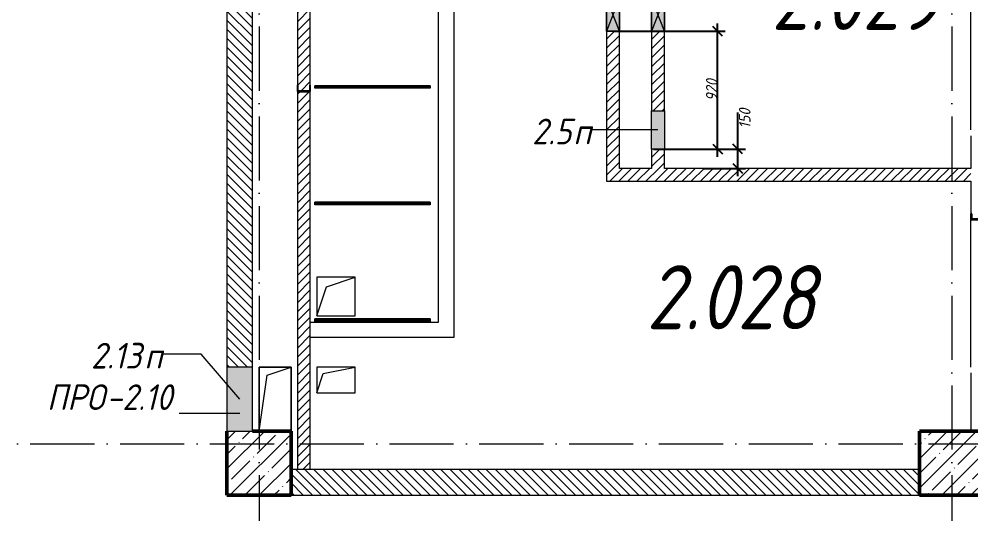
# Model space of a CAD drawing. Header units: millimetres. Extents: x -401725 to 250493, y 305116 to 802890.
# Drawn here: x 60220 to 67641, y 367689 to 371551 of the extents above; entities that cross this region are included whole.
import ezdxf

# ---------------------------------------------------------------- set-up
doc = ezdxf.new("R2010")
doc.units = ezdxf.units.MM
doc.linetypes.add('50_200_ШТРИХ_1Т_ш5_п1_п1_', pattern=[700, 500, -100, 0, -100])
for name, color, linetype, lineweight in [('A-____-____-DIMS', 7, 'Continuous', 9), ('A-DETL-GENF-OTLN', 7, 'Continuous', 9), ('A-FLOR-____-OTLN', 7, 'Continuous', 9), ('A-GENM-____-IDEN', 7, 'Continuous', 9), ('A-GENM-____-MCUT', 7, 'Continuous', 25), ('A-GENM-____-OTLN', 7, 'Continuous', 9), ('A-GENM-____-OTLN-1', 7, 'Continuous', 25), ('A-GLAZ-____-IDEN', 7, 'Continuous', 9), ('A-GLAZ-____-OTLN', 7, 'Continuous', 9), ('A-WALL-____-MCUT', 7, 'Continuous', 13), ('A-WALL-____-OTLN', 7, 'Continuous', 9), ('A-WALL-____-PATT-1', 7, 'Continuous', 9), ('A-WALL-FNSH-MCUT-1', 7, 'Continuous', 9), ('I-WALL-____-OTLN', 7, 'Continuous', 9), ('S-COLS-____-MCUT', 7, 'Continuous', 50), ('S-COLS-____-OTLN', 7, 'Continuous', 9), ('S-GRID-____-OTLN-1', 7, '50_200_ШТРИХ_1Т_ш5_п1_п1_', 9), ('Марки помещений', 7, 'Continuous', 9)]:
    doc.layers.add(name, color=color, linetype=linetype, lineweight=lineweight)
doc.styles.add('ISOCPEUR_I_11', font='isocpeui.ttf', dxfattribs={"width": 0.9, "height": 200})
doc.styles.add('ISOCPEUR_I_2', font='isocpeui.ttf', dxfattribs={"width": 0.85, "height": 2.3})
doc.styles.add('ISOCPEUR_I_7', font='isocpeui.ttf', dxfattribs={"width": 0.9, "height": 90})
doc.dimstyles.new('ISO-1_8_0_9К_СРЕДНИЙ_Кладочные_1', dxfattribs={"dimscale": 304.8, "dimtxt": 89.638306, "dimasz": 0.246063, "dimexe": 0.19685, "dimexo": 0, "dimgap": 0, "dimtad": 1, "dimdec": 3, "dimrnd": 0.001, "dimdsep": 46, "dimtxsty": 'ISOCPEUR_I_7', "dimblk1": 'OBLIQUE', "dimblk2": 'OBLIQUE', "dimsah": 1, "dimcen": 0.09, "dimdle": 0.19685, "dimazin": 0, "dimtfac": 1, "dimtdec": 4, "dimtix": 1, "dimtmove": 0, "dimatfit": 3, "dimfxl": 1, "dimtvp": 1, "dimtolj": 1, "dimtzin": 0, "dimarcsym": 2})
doc.dimstyles.new('ISO-1_8_0_9К_СРЕДНИЙ_Кладочные_2', dxfattribs={"dimscale": 304.8, "dimtxt": 89.638306, "dimasz": 0.246063, "dimexe": 0.19685, "dimexo": 0, "dimgap": 0, "dimtad": 1, "dimdec": 3, "dimrnd": 0.001, "dimdsep": 46, "dimtxsty": 'ISOCPEUR_I_7', "dimblk1": 'OBLIQUE', "dimblk2": 'OBLIQUE', "dimsah": 1, "dimcen": 0.09, "dimdle": 0.19685, "dimazin": 0, "dimtfac": 1, "dimtdec": 4, "dimtix": 1, "dimtmove": 1, "dimatfit": 3, "dimfxl": 1, "dimtvp": 1, "dimtolj": 1, "dimtzin": 0, "dimarcsym": 2})
pattern_1 = [(135, (-15659.08, 321904.697), (-35.35534, -35.35534), [])]
pattern_2 = [(45, (-15659.08, 321904.697), (-35.35534, 35.35534), [])]

# ---------------------------------------------------------------- blocks, each defined once
blk = doc.blocks.new('BSC_Колонна _Прямоугольная - 500х500-V54-АР1_План отверстий 2 этажа в осях 1-64_Ю-ЯЯ')
at = {"layer": 'S-COLS-____-OTLN'}
h = blk.add_hatch(dxfattribs=at)
h.set_pattern_fill('FP_64', color=256, style=0, pattern_type=2)
h.set_pattern_definition([(45, (-83150, -46181.04), (-114.04925, 114.04925), []), (45, (-83035.95, -46181.04), (-114.04925, 114.04925), [201.613, -40.323, 3.353, -36.97])])
h.paths.add_polyline_path([(-250, -250), (250, -250), (250, 250), (-250, 250)], flags=0)
at = {"layer": 'S-COLS-____-MCUT'}
for p, q in [((250, 250), (-250, 250)), ((-250, 250), (-250, -250)), ((250, -250), (250, 250)), ((-250, -250), (250, -250))]:
    blk.add_line(p, q, dxfattribs=at)
blk = doc.blocks.new('BSC_Колонна _Прямоугольная - 500х500-V114-АР1_План отверстий 2 этажа в осях 1-64_Ю-ЯЯ')
at = {"layer": 'S-COLS-____-OTLN'}
h = blk.add_hatch(dxfattribs=at)
h.set_pattern_fill('FP_127', color=256, style=0, pattern_type=2)
h.set_pattern_definition([(45, (-77750, -46181.04), (-114.04925, 114.04925), []), (45, (-77635.95, -46181.04), (-114.04925, 114.04925), [201.613, -40.323, 3.353, -36.97])])
h.paths.add_polyline_path([(-250, -250), (250, -250), (250, 250), (-250, 250)], flags=0)
at = {"layer": 'S-COLS-____-MCUT'}
for p, q in [((-250, 250), (-250, -250)), ((250, 250), (-50, 250)), ((250, -250), (250, 250)), ((-250, -250), (250, -250))]:
    blk.add_line(p, q, dxfattribs=at)
blk = doc.blocks.new('154_Стойка_СКБ_Швеллер - СМ-2180_100-28278414-АР1_План отверстий 2 этажа в осях 1-64_Ю-ЯЯ')
at = {"layer": 'A-GENM-____-MCUT'}
for p, q in [((171, 50), (125, 50)), ((125, 50), (125, -50)), ((129.5, 42.4), (171, 42.4)), ((129.5, -42.4), (129.5, 42.4)), ((171, 42.4), (171, 50)), ((125, -50), (171, -50)), ((171, -42.4), (129.5, -42.4)), ((171, -50), (171, -42.4))]:
    blk.add_line(p, q, dxfattribs=at)
blk = doc.blocks.new('154_Фахверк_СКБ_Швеллер - Тип_100_3960-28331862-АР1_План отверстий 2 этажа в осях 1-64_Ю-ЯЯ')
at = {"layer": 'A-GENM-____-MCUT'}
for p, q in [((175, 50), (125, 50)), ((125, 50), (125, -50)), ((128, 47), (175, 47)), ((128, -47), (128, 47)), ((175, 47), (175, 50)), ((125, -50), (175, -50)), ((175, -47), (128, -47)), ((175, -50), (175, -47))]:
    blk.add_line(p, q, dxfattribs=at)
blk = doc.blocks.new('131_Панель боковая - 900х1500-29281255-АР1_План отверстий 2 этажа в осях 1-64_Ю-ЯЯ')
at = {"layer": 'A-GENM-____-MCUT'}
for p, q in [((450, 5), (-450, 5)), ((-450, 5), (-450, -5)), ((450, -5), (450, 5)), ((-450, -5), (450, -5))]:
    blk.add_line(p, q, dxfattribs=at)
at = {"layer": 'A-GENM-____-OTLN'}
for p, q in [((-450, 10), (450, 10)), ((-450, 5), (-450, 10)), ((450, 10), (450, 5)), ((-450, -10), (-450, -5)), ((-450, -10), (450, -10)), ((450, -5), (450, -10))]:
    blk.add_line(p, q, dxfattribs=at)
blk = doc.blocks.new('AR_Отверстие Ниша - Лючок-32404312-АР1_План отверстий 2 этажа в осях 1-64_Ю-ЯЯ')
at = {"layer": 'A-GLAZ-____-OTLN'}
blk.add_hatch(color=256, dxfattribs=at).paths.add_polyline_path([(150, 50), (-150, 50), (-150, -50), (150, -50)], flags=0)
for p, q in [((-150, 50), (150, 50)), ((-150, -50), (-150, 50)), ((150, 50), (150, -50)), ((150, -50), (-150, -50))]:
    blk.add_line(p, q, dxfattribs=at)
blk = doc.blocks.new('AR_Отверстие Ниша - Лючок-32401976-АР1_План отверстий 2 этажа в осях 1-64_Ю-ЯЯ')
at = {"layer": 'A-GLAZ-____-OTLN'}
blk.add_hatch(color=256, dxfattribs=at).paths.add_polyline_path([(250, -100), (250, 100), (-250, 100), (-250, -100)], flags=0)
for p, q in [((250, 100), (-250, 100)), ((-250, 100), (-250, -100)), ((250, -100), (250, 100)), ((-250, -100), (250, -100))]:
    blk.add_line(p, q, dxfattribs=at)
blk = doc.blocks.new('AR_Отверстие прямоугольное _в плите_ - AR_Отверстие прямоугольное _в плите_-30459229-АР1_План отверстий 2 этажа в осях 1-64_Ю-ЯЯ')
at = {"layer": 'A-GENM-____-OTLN'}
for p, q in [((125, 250), (-125, 250)), ((-125, 250), (-125, -250)), ((-62.5, 187.5), (125, 250)), ((125, -250), (125, 250)), ((-125, -250), (-62.5, 187.5))]:
    blk.add_line(p, q, dxfattribs=at)
blk = doc.blocks.new('AR_Отверстие прямоугольное _в плите_ - AR_Отверстие прямоугольное _в плите_-30459341-АР1_План отверстий 2 этажа в осях 1-64_Ю-ЯЯ')
at = {"layer": 'A-GENM-____-OTLN'}
for p, q in [((150, 150), (-150, 150)), ((-150, 150), (-150, -150)), ((-75, 75), (150, 150)), ((150, -150), (150, 150)), ((-150, -150), (-75, 75)), ((-150, -150), (150, -150))]:
    blk.add_line(p, q, dxfattribs=at)
blk = doc.blocks.new('AR_Отверстие прямоугольное _в плите_ - AR_Отверстие прямоугольное _в плите_-30459372-АР1_План отверстий 2 этажа в осях 1-64_Ю-ЯЯ')
at = {"layer": 'A-GENM-____-OTLN'}
for p, q in [((150, 100), (-150, 100)), ((-150, 100), (-150, -100)), ((-100, 50), (150, 100)), ((150, -100), (150, 100)), ((-150, -100), (-100, 50)), ((-150, -100), (150, -100))]:
    blk.add_line(p, q, dxfattribs=at)
blk = doc.blocks.new('AR_Отверстие прямоугольное _в стене__БезПР - AR_Отверстие прямоугольное _в стене__БезПР-36789349-АР1_План отверстий 2 этажа в осях 1-64_Ю-ЯЯ')
at = {"layer": 'A-GLAZ-____-OTLN'}
blk.add_hatch(color=256, dxfattribs=at).paths.add_polyline_path([(130, 50), (-130, 50), (-130, -50), (130, -50)], flags=0)
at = {"layer": 'A-DETL-GENF-OTLN'}
for p, q in [((-130, -50), (-130, 50)), ((-130, 50), (130, 50)), ((130, 50), (-130, -50)), ((-130, 50), (130, -50)), ((130, 50), (-130, 50)), ((-130, 50), (-130, -50)), ((130, 50), (130, -50)), ((130, -50), (130, 50)), ((130, -50), (-130, -50)), ((-130, -50), (130, -50))]:
    blk.add_line(p, q, dxfattribs=at)
at = {"layer": 'A-GLAZ-____-OTLN'}
blk.add_line((130, 50), (-130, 50), dxfattribs=at)
blk = doc.blocks.new('_Oblique')
at = {"color": 0, "linetype": 'ByBlock', "lineweight": -2}
blk.add_line((-0.5, -0.5), (0.5, 0.5), dxfattribs=at)
blk = doc.blocks.new('*D9002')
at = {"layer": 'A-____-____-DIMS', "color": 0, "lineweight": -2, "transparency": 16777216}
for p, q in [((65822.3, 370535.7), (65822.3, 370820.7)), ((65166.2, 370535.7), (65882.3, 370535.7)), ((65822.3, 370325.7), (65822.3, 370535.7)), ((65559.2, 370385.7), (65882.3, 370385.7))]:
    blk.add_line(p, q, dxfattribs=at)
at = {"layer": 'Defpoints', "color": 0, "transparency": 16777216}
for p in [(65166.2, 370535.7), (65822.3, 370535.7), (65559.2, 370385.7)]:
    blk.add_point(p, dxfattribs=at)
at = {"layer": 'A-____-____-DIMS', "color": 0, "lineweight": -2, "transparency": 16777216, "xscale": 75, "yscale": 75, "zscale": 75}
for p, rotation in [((65822.3, 370535.7), 90), ((65822.3, 370385.7), 270)]:
    blk.add_blockref('_Oblique', p, dxfattribs=dict(at, rotation=rotation))
at = {"layer": 'A-____-____-DIMS', "color": 0, "transparency": 16777216, "insert": (65832.5, 370696.6), "char_height": 90, "width": 368.207, "attachment_point": 1, "rotation": 90, "line_spacing_factor": 1.149209, "style": 'ISOCPEUR_I_7'}
blk.add_mtext('\\A1;150', dxfattribs=at)
blk = doc.blocks.new('*D9003')
at = {"layer": 'A-____-____-DIMS', "color": 0, "lineweight": -2, "transparency": 16777216}
for p, q in [((65665.3, 370475.7), (65665.3, 371515.7)), ((64857.7, 371455.7), (65725.3, 371455.7)), ((65166.2, 370535.7), (65725.3, 370535.7))]:
    blk.add_line(p, q, dxfattribs=at)
at = {"layer": 'Defpoints', "color": 0, "transparency": 16777216}
for p in [(64857.7, 371455.7), (65665.3, 371455.7), (65166.2, 370535.7)]:
    blk.add_point(p, dxfattribs=at)
at = {"layer": 'A-____-____-DIMS', "color": 0, "lineweight": -2, "transparency": 16777216, "xscale": 75, "yscale": 75, "zscale": 75}
for p, rotation in [((65665.3, 371455.7), 90), ((65665.3, 370535.7), 270)]:
    blk.add_blockref('_Oblique', p, dxfattribs=dict(at, rotation=rotation))
at = {"layer": 'A-____-____-DIMS', "color": 0, "transparency": 16777216, "insert": (65620.3, 370995.7), "char_height": 90, "width": 409.578, "attachment_point": 5, "rotation": 90, "style": 'ISOCPEUR_I_7'}
blk.add_mtext('\\A1;920', dxfattribs=at)

msp = doc.modelspace()

# ---------------------------------------------------------------- hatches: boundary and pattern name
at = {"layer": 'A-WALL-____-PATT-1'}
h = msp.add_hatch(dxfattribs=at)
h.set_pattern_fill('FP_5', color=256, style=0, pattern_type=2)
h.set_pattern_definition(pattern_2)
h.paths.add_polyline_path([(62390.9187, 368035.7392), (62490.9187, 368035.7392), (62490.9187, 370985.7392), (62390.9187, 370985.7392), (62390.9187, 369442.8149)], flags=0)
h.paths.add_polyline_path([(62393.9187, 370988.7392), (62487.9187, 370988.7392), (62487.9187, 371035.7392), (62490.9187, 371035.7392), (62490.9187, 373885.7392), (62390.9187, 373885.7392), (62390.9187, 371035.7392), (62393.9187, 371035.7392)], flags=0)
h = msp.add_hatch(dxfattribs=at)
h.set_pattern_fill('FP_5', color=256, style=0, pattern_type=2)
h.set_pattern_definition(pattern_2)
h.paths.add_polyline_path([(64900.9187, 370285.7392), (64900.9187, 371455.7392), (64800.9187, 371455.7392), (64800.9187, 370285.7392)], flags=0)
h.paths.add_polyline_path([(64800.9187, 371715.7392), (64900.9187, 371715.7392), (64900.9187, 372085.7392), (64897.9187, 372085.7392), (64897.9187, 372132.7392), (64803.9187, 372132.7392), (64803.9187, 372085.7392), (64800.9187, 372085.7392)], flags=0)
h.paths.add_polyline_path([(64850.9187, 372135.7392), (64900.9187, 372135.7392), (64900.9187, 373885.7392), (64800.9187, 373885.7392), (64800.9187, 372135.7392), (64804.1102, 372135.7392)], flags=0)
h = msp.add_hatch(dxfattribs=at)
h.set_pattern_fill('FP_5', color=256, style=0, pattern_type=2)
h.set_pattern_definition(pattern_2)
h.paths.add_polyline_path([(65150.9187, 370385.7392), (65250.9187, 370385.7392), (65250.9187, 370535.7392), (65150.9187, 370535.7392)], flags=0)
h.paths.add_polyline_path([(65150.9187, 370835.7392), (65250.9187, 370835.7392), (65250.9187, 371455.7392), (65150.9187, 371455.7392)], flags=0)
h.paths.add_polyline_path([(65250.9187, 371715.7392), (65250.9187, 372085.7392), (65247.9187, 372085.7392), (65247.9187, 372132.7392), (65153.9187, 372132.7392), (65153.9187, 372085.7392), (65150.9187, 372085.7392), (65150.9187, 371715.7392), (65247.9187, 371715.7392)], flags=0)
h.paths.add_polyline_path([(65250.9187, 372135.7392), (65250.9187, 373885.7392), (65150.9187, 373885.7392), (65150.9187, 372135.7392), (65247.9187, 372135.7392)], flags=0)
h = msp.add_hatch(dxfattribs=at)
h.set_pattern_fill('FP_6', color=256, style=0, pattern_type=2)
h.set_pattern_definition(pattern_1)
h.paths.add_polyline_path([(61840.9187, 368835.7392), (62040.9187, 368835.7392), (62040.9187, 372935.7392), (61840.9187, 372935.7392), (61840.9187, 369442.8149)], flags=0)
h.paths.add_polyline_path([(61840.9187, 373435.7392), (62040.9187, 373435.7392), (62040.9187, 373585.7392), (61840.9187, 373585.7392)], flags=0)
h = msp.add_hatch(dxfattribs=at)
h.set_pattern_fill('FP_5', color=256, style=0, pattern_type=2)
h.set_pattern_definition(pattern_2)
h.paths.add_polyline_path([(67640.9187, 370285.7392), (67640.9187, 370385.7392), (64900.9187, 370385.7392), (64900.9187, 370285.7392), (67398.269, 370285.7392)], flags=0)
h = msp.add_hatch(dxfattribs=at)
h.set_pattern_fill('FP_6', color=256, style=0, pattern_type=2)
h.set_pattern_definition(pattern_1)
h.paths.add_polyline_path([(67240.9187, 367835.7392), (67240.9187, 368035.7392), (62340.9187, 368035.7392), (62340.9187, 367835.7392), (65630.7683, 367835.7392)], flags=0)

# ---------------------------------------------------------------- linework, layer by layer
at = {"layer": 'A-FLOR-____-OTLN'}
for p, q in [((62090.9187, 368835.7392), (62340.9187, 368835.7392)), ((62090.9187, 368335.7392), (62090.9187, 368835.7392)), ((62340.9187, 368835.7392), (62340.9187, 368335.7392))]:
    msp.add_line(p, q, dxfattribs=at)
at = {"layer": 'A-GENM-____-IDEN'}
msp.add_line((61940.9187, 368473.6299), (61467.7028, 368473.6299), dxfattribs=at)
at = {"layer": 'A-GLAZ-____-IDEN'}
for p, q in [((65200.9187, 370685.7392), (64684.2392, 370685.8133)), ((61640.9187, 368936.6684), (61340.9187, 368936.6684)), ((61940.9187, 368585.7392), (61640.9187, 368936.6684))]:
    msp.add_line(p, q, dxfattribs=at)
at = {"layer": 'A-WALL-____-MCUT'}
for p, q in [((61840.9187, 372935.7392), (61840.9187, 368835.7392)), ((62040.9187, 368835.7392), (62040.9187, 372935.7392)), ((67240.9187, 368035.7392), (62340.9187, 368035.7392)), ((62340.9187, 367835.7392), (67240.9187, 367835.7392))]:
    msp.add_line(p, q, dxfattribs=at)
at = {"layer": 'A-WALL-____-OTLN'}
for p, q in [((63490.9187, 369185.7392), (63490.9187, 373885.7392)), ((63610.9187, 373885.7392), (63610.9187, 369065.7392)), ((62490.9187, 369185.7392), (63490.9187, 369185.7392)), ((63610.9187, 369065.7392), (62490.9187, 369065.7392))]:
    msp.add_line(p, q, dxfattribs=at)
at = {"layer": 'A-WALL-FNSH-MCUT-1'}
for p, q in [((62390.9187, 373885.7392), (62390.9187, 371035.7392)), ((62490.9187, 371035.7392), (62490.9187, 373885.7392)), ((64800.9187, 371455.7392), (64800.9187, 370285.7392)), ((64900.9187, 370385.7392), (64900.9187, 371455.7392)), ((65150.9187, 371455.7392), (65150.9187, 370835.7392)), ((65250.9187, 370835.7392), (65250.9187, 371455.7392)), ((62390.9187, 370985.7392), (62390.9187, 368035.7392)), ((62490.9187, 368035.7392), (62490.9187, 370985.7392)), ((67640.9187, 370639.7392), (67640.9187, 370385.7392)), ((65150.9187, 370535.7392), (65150.9187, 370385.7392)), ((65250.9187, 370385.7392), (65250.9187, 370535.7392)), ((65150.9187, 370385.7392), (64900.9187, 370385.7392)), ((67640.9187, 370385.7392), (65250.9187, 370385.7392)), ((64800.9187, 370285.7392), (67640.9187, 370285.7392)), ((67640.9187, 370285.7392), (67640.9187, 370031.7392)), ((67640.9187, 368789.7392), (67640.9187, 368335.7392))]:
    msp.add_line(p, q, dxfattribs=at)
at = {"layer": 'I-WALL-____-OTLN'}
for p, q in [((67640.9187, 370685.7392), (67640.9187, 371835.7392)), ((67640.9187, 368835.7392), (67640.9187, 369985.7392))]:
    msp.add_line(p, q, dxfattribs=at)
at = {"layer": 'S-GRID-____-OTLN-1'}
for p, q in [((62090.9187, 412797.5486), (62090.9187, 361885.7392)), ((67490.9187, 412797.5486), (67490.9187, 361885.7392)), ((53306.952, 368235.7392), (74659.706, 368235.7392))]:
    msp.add_line(p, q, dxfattribs=at)

# ---------------------------------------------------------------- block references
at = {"layer": 'A-GENM-____-OTLN', "rotation": 180}
for p in [(62975.9187, 371020.7392), (62975.9187, 370110.7392), (62975.9187, 369200.7392)]:
    msp.add_blockref('131_Панель боковая - 900х1500-29281255-АР1_План отверстий 2 этажа в осях 1-64_Ю-ЯЯ', p, dxfattribs=at)
at = {"layer": 'A-GENM-____-OTLN'}
for name, p in [('AR_Отверстие прямоугольное _в плите_ - AR_Отверстие прямоугольное _в плите_-30459341-АР1_План отверстий 2 этажа в осях 1-64_Ю-ЯЯ', (62690.9187, 369385.7392)), ('AR_Отверстие прямоугольное _в плите_ - AR_Отверстие прямоугольное _в плите_-30459229-АР1_План отверстий 2 этажа в осях 1-64_Ю-ЯЯ', (62215.9187, 368585.7392)), ('AR_Отверстие прямоугольное _в плите_ - AR_Отверстие прямоугольное _в плите_-30459372-АР1_План отверстий 2 этажа в осях 1-64_Ю-ЯЯ', (62690.9187, 368735.7392))]:
    msp.add_blockref(name, p, dxfattribs=at)
at = {"layer": 'A-GENM-____-OTLN-1'}
for name, p, rotation in [('154_Фахверк_СКБ_Швеллер - Тип_100_3960-28331862-АР1_План отверстий 2 этажа в осях 1-64_Ю-ЯЯ', (62440.9187, 370860.7392), 89.99999999999991), ('154_Стойка_СКБ_Швеллер - СМ-2180_100-28278414-АР1_План отверстий 2 этажа в осях 1-64_Ю-ЯЯ', (67690.9187, 369860.7392), 90)]:
    msp.add_blockref(name, p, dxfattribs=dict(at, rotation=rotation))
at = {"layer": 'A-GLAZ-____-OTLN'}
for name, p, rotation in [('AR_Отверстие прямоугольное _в стене__БезПР - AR_Отверстие прямоугольное _в стене__БезПР-36789349-АР1_План отверстий 2 этажа в осях 1-64_Ю-ЯЯ', (64850.9187, 371585.7392), 269.9999999999998), ('AR_Отверстие прямоугольное _в стене__БезПР - AR_Отверстие прямоугольное _в стене__БезПР-36789349-АР1_План отверстий 2 этажа в осях 1-64_Ю-ЯЯ', (65200.9187, 371585.7392), 269.9999999999998), ('AR_Отверстие Ниша - Лючок-32404312-АР1_План отверстий 2 этажа в осях 1-64_Ю-ЯЯ', (65200.9187, 370685.7392), 269.9999999999998), ('AR_Отверстие Ниша - Лючок-32401976-АР1_План отверстий 2 этажа в осях 1-64_Ю-ЯЯ', (61940.9187, 368585.7392), 269.9999999999999)]:
    msp.add_blockref(name, p, dxfattribs=dict(at, rotation=rotation))
at = {"layer": 'S-COLS-____-OTLN'}
for name, p in [('BSC_Колонна _Прямоугольная - 500х500-V114-АР1_План отверстий 2 этажа в осях 1-64_Ю-ЯЯ', (62090.9187, 368085.7392)), ('BSC_Колонна _Прямоугольная - 500х500-V54-АР1_План отверстий 2 этажа в осях 1-64_Ю-ЯЯ', (67490.9187, 368085.7392))]:
    msp.add_blockref(name, p, dxfattribs=at)

# ---------------------------------------------------------------- texts
at = {"insert": (66084.9116, 371965.8161), "char_height": 500, "width": 785.65375, "attachment_point": 1, "style": 'ISOCPEUR_I_2'}
msp.add_mtext('2.029', dxfattribs=at)
at = {"layer": 'A-GENM-____-IDEN', "char_height": 200, "attachment_point": 1, "style": 'ISOCPEUR_I_11'}
for s, insert, width in [('ПРО', (60437.8975, 368700.7461), 562.784625), ('-2.10', (60902.2413, 368700.7461), 663.79725)]:
    msp.add_mtext(s, dxfattribs=dict(at, insert=insert, width=width))
at = {"layer": 'A-GLAZ-____-IDEN', "char_height": 200, "attachment_point": 1, "style": 'ISOCPEUR_I_11'}
for s, insert, width in [('2.5', (64220.1899, 370773.4279), 389.620125), ('\\fISOCPEUR|b0|i1|c204|p34|;\\W.9;п', (64541.6586, 370773.4279), 158.734125), ('2.13', (60781.4671, 369024.283), 505.063125), ('\\fISOCPEUR|b0|i1|c204|p34|;\\W.9;п', (61198.1858, 369024.283), 158.734125)]:
    msp.add_mtext(s, dxfattribs=dict(at, insert=insert, width=width))
at = {"layer": 'Марки помещений', "insert": (65111.4352, 369630.3778), "char_height": 500, "width": 785.65375, "attachment_point": 1, "style": 'ISOCPEUR_I_2'}
msp.add_mtext('2.028', dxfattribs=at)

# ---------------------------------------------------------------- dimensions: what is measured, and where the dimension line sits
at = {"layer": 'A-____-____-DIMS'}
dim = msp.add_linear_dim(base=(65665.2957, 371455.7392), p1=(65166.1528, 370535.7392), p2=(64857.6559, 371455.7392), angle=90, dimstyle='ISO-1_8_0_9К_СРЕДНИЙ_Кладочные_2', override={"dimpost": '<>', "dimfxl": 970.345481}, dxfattribs=at)
dim.commit()
dim.dimension.update_dxf_attribs({"geometry": '*D9003', "text_midpoint": (65620.2957, 370995.7392)})
dim = msp.add_linear_dim(base=(65822.3145, 370535.7392), p1=(65559.2297, 370385.7392), p2=(65166.1528, 370535.7392), angle=90, dimstyle='ISO-1_8_0_9К_СРЕДНИЙ_Кладочные_1', override={"dimpost": '<>', "dimfxl": 420.72492}, dxfattribs=at)
dim.commit()
dim.dimension.update_dxf_attribs({"geometry": '*D9002', "text_midpoint": (65892.4531, 370820.689), "dimtype": 160, "text_rotation": 90})

doc.saveas('drawing.dxf')
